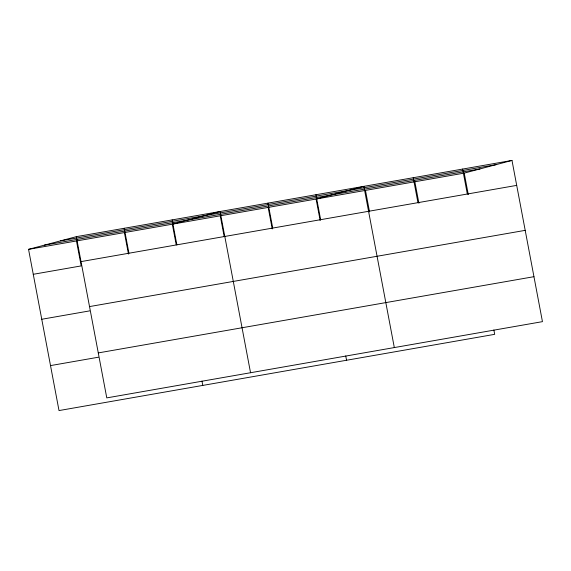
<?xml version="1.0" encoding="UTF-8"?>
<svg xmlns="http://www.w3.org/2000/svg" width="571" height="571" viewBox="0 0 571 571"><rect width="100%" height="100%" fill="white"/><g stroke="black" fill="none" stroke-linecap="round" stroke-linejoin="round"><path stroke-width="0.86" d="M493.872 330.009L494.686 334.335L59.013 410.57L28.55 249.349L76.314 236.665L511.987 160.43L542.45 321.651L106.777 397.887L76.314 236.665M28.55 249.349L464.223 173.113L511.987 160.43M60.547 240.848L496.228 164.619M44.31 245.166L479.99 168.93M81.025 261.611L516.698 185.382M33.261 274.294L81.189 265.908L76.471 240.962M89.526 306.584L525.199 230.349M41.762 319.268L89.683 310.881M98.276 352.914L533.956 276.685M50.519 365.597L98.44 357.21M464.223 173.113L468.291 194.618M462.61 169.073L467.328 194.019M414.853 181.756L418.914 203.262M413.233 177.709L417.951 202.662M365.476 190.393L369.537 211.898M394.318 347.568L363.855 186.353L316.098 199.036L320.16 220.542M315.934 194.74L320.645 219.685M345.74 355.933L346.561 360.251M268.006 203.126L272.724 228.072M268.17 207.423L272.239 228.928M250.548 372.727L220.085 211.506L172.321 224.189L176.225 244.838M220.249 215.802L224.146 236.451M172.156 219.892L176.874 244.845M201.97 381.085L202.784 385.411M124.235 228.279L128.946 253.224M124.399 232.575L128.461 254.081"/></g></svg>
